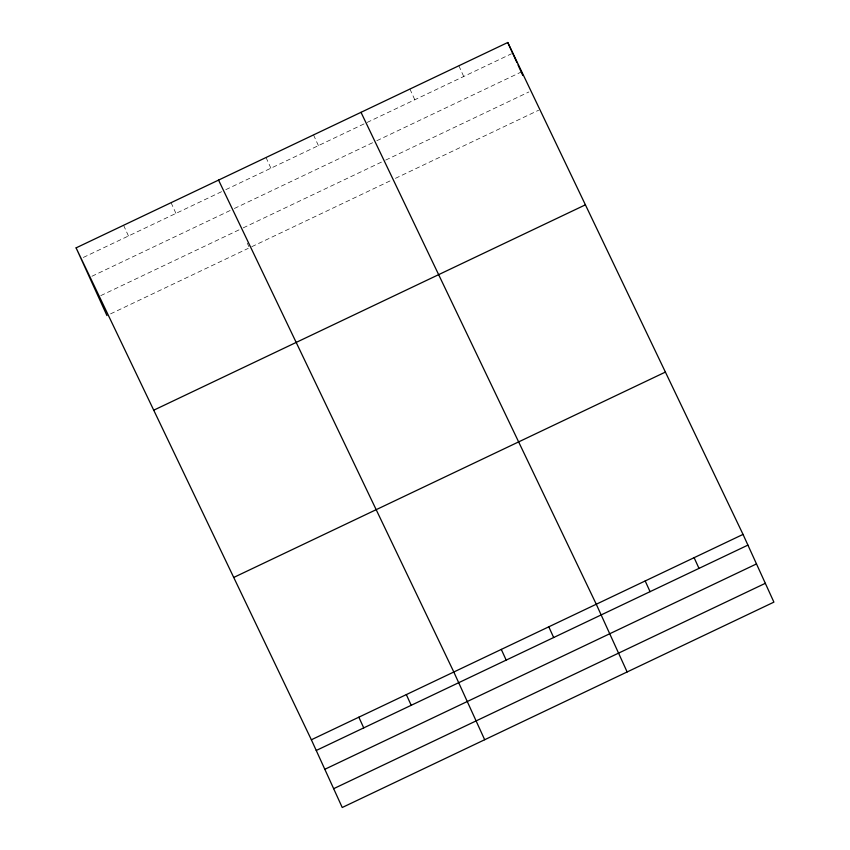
<?xml version="1.0" encoding="UTF-8"?>
<svg xmlns="http://www.w3.org/2000/svg" width="850" height="850" viewBox="0 0 850 850"><rect width="100%" height="100%" fill="white"/><g stroke="black" fill="none" stroke-linecap="round" stroke-linejoin="round"><path stroke-width="0.64" stroke-dasharray="4.25 3.19" d="M83.353 257.444L222.243 191.367M225.803 189.667L364.692 123.59M367.072 122.464L511.456 53.773M91.927 276.261L230.817 210.184M234.377 208.484L373.267 142.407M376.837 140.707L521.22 72.016M100.757 295.641L239.647 229.564M243.206 227.874L382.107 161.798M385.677 160.097L528.87 91.97M110.521 313.894L248.221 248.381M251.791 246.691L390.681 180.614M395.441 178.341L538.634 110.224M458.851 65.779L463.728 76.479M409.923 89.048L414.8 99.758M313.512 134.916L318.399 145.616M266.029 157.505L270.906 168.204M247.265 243.111L248.88 246.649M171.062 202.683L175.939 213.393M123.579 225.282L128.456 235.981"/><path stroke-width="1.27" d="M76.096 247.871L507.769 42.5L743.038 534.406L773.904 602.129L342.231 807.5L311.366 739.776L76.096 247.871L106.962 315.594M153.733 410.199L585.406 204.829M233.729 577.447L665.401 372.077M311.366 739.776L743.038 534.406M316.243 750.476L747.915 545.116M324.817 769.293L756.489 563.933M333.657 788.683L765.329 583.312M361.006 112.328L596.275 604.233L627.13 671.957M218.546 180.094L453.815 672.01L484.681 739.734M507.769 42.5L516.938 62.613M518.011 64.961L522.782 75.438M694.121 557.685L698.997 568.384M645.192 580.954L650.069 591.664M548.792 626.822L553.669 637.532M501.298 649.411L506.186 660.121M406.332 694.599L411.209 705.298M358.849 717.188L363.726 727.887"/></g></svg>
